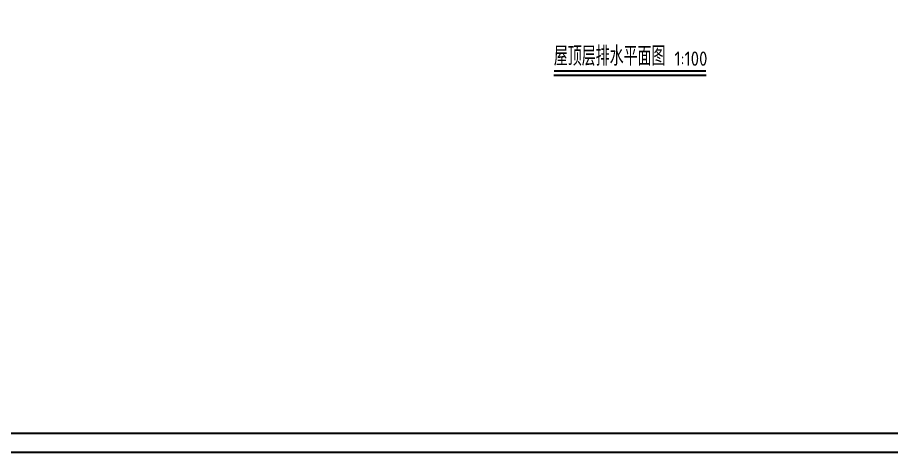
# Model space of a CAD drawing. Extents: x 27938 to 1507990, y 110129 to 923079.
# Drawn here: x 821049 to 866742, y 179207 to 201963 of the extents above; entities that cross this region are included whole.
import ezdxf

# ---------------------------------------------------------------- set-up
doc = ezdxf.new("R2010")
doc.units = 0
doc.header["$LTSCALE"] = 1000
doc.header["$MEASUREMENT"] = 0
doc.layers.add('DIM_SYMB', color=3, linetype='Continuous')
doc.layers.add('图框', color=140, linetype='Continuous')
doc.layers.add('yichutu', color=7, linetype='Continuous', true_color=0xffffff, plot=False)
doc.styles.get("Standard").update_dxf_attribs({"font": 'gbenor.shx', "bigfont": 'gbcbig.shx'})

# ---------------------------------------------------------------- blocks, each defined once
blk = doc.blocks.new('TK')
at = {"layer": '图框'}
blk.add_lwpolyline([(465375, 548714), (549475, 548714), (549475, 489314), (465375, 489314)], close=True, dxfattribs=at)
blk.add_lwpolyline([(465375, 548714), (549475, 548714), (549475, 489314), (465375, 489314)], close=True, dxfattribs=at)
at = {"layer": '图框', "const_width": 100}
blk.add_lwpolyline([(548475, 490314), (548475, 547714), (467875, 547714), (467875, 490314)], close=True, dxfattribs=at)
blk = doc.blocks.new('yct-841-594-84100-59399.9999999999-100-1000.0')
at = {"layer": 'yichutu', "color": 7, "true_color": 0xffffff}
blk.add_lwpolyline([(0, 0), (0, 59400), (84100, 59400), (84100, 0)], close=True, dxfattribs=at)

msp = doc.modelspace()

# ---------------------------------------------------------------- linework, layer by layer
at = {"layer": 'DIM_SYMB', "const_width": 105}
msp.add_lwpolyline([(849089.9, 199158.8), (857044.9, 199158.8)], dxfattribs=at)
at = {"layer": 'DIM_SYMB'}
msp.add_lwpolyline([(849089.9, 198948.8), (857044.9, 198948.8)], dxfattribs=at)

# ---------------------------------------------------------------- block references
msp.add_blockref('TK', (348239.1, -310106.9))
at = {"layer": 'yichutu'}
msp.add_blockref('yct-841-594-84100-59399.9999999999-100-1000.0', (813614.1, 179206.8), dxfattribs=at)

# ---------------------------------------------------------------- texts
at = {"layer": 'DIM_SYMB', "color": 7}
for s, height, p in [('屋顶层排水平面图', 1012.77, (849089.9, 199435.8)), ('1:100', 750, (855394.4, 199435.8))]:
    msp.add_text(s, height=height, dxfattribs=at).set_placement(p)

doc.saveas('drawing.dxf')
